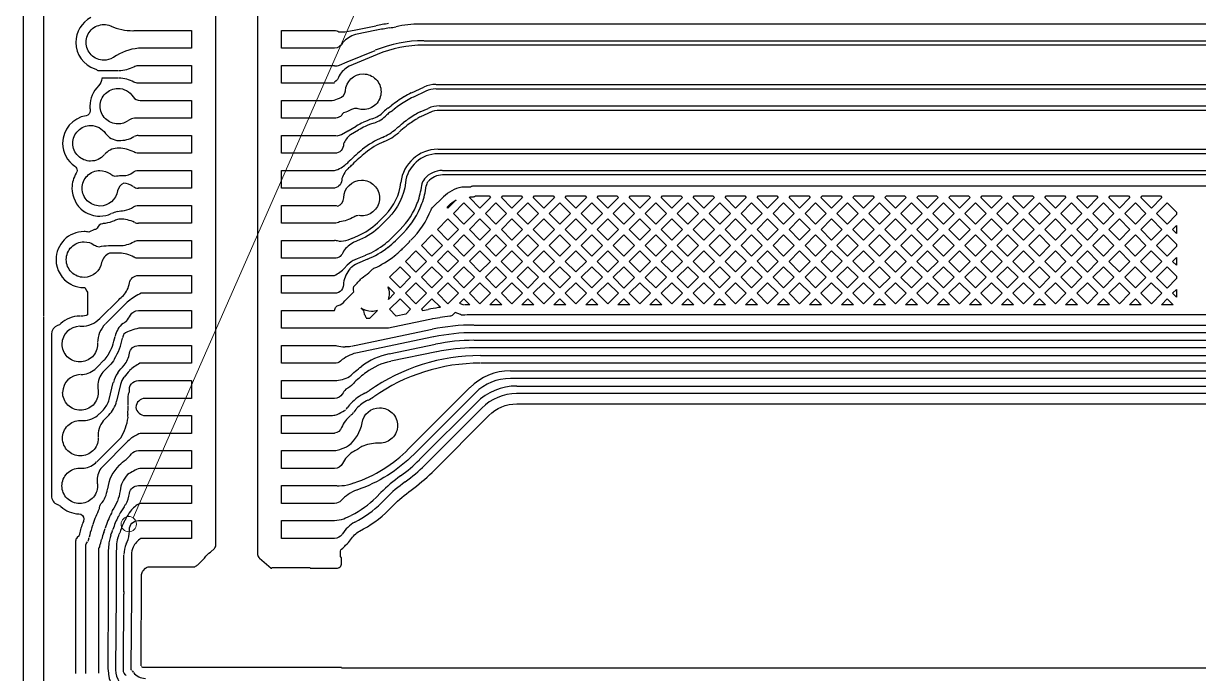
# Model space of a CAD drawing. Extents: x 1548 to 1929, y -174 to 95.
# Drawn here: x 1706.8 to 1718.55, y 42.43 to 48.92 of the extents above; entities that cross this region are included whole.
import ezdxf

# ---------------------------------------------------------------- set-up
doc = ezdxf.new("R2010")
doc.units = 0
doc.layers.add('gbr-dxf_layer0', color=7, linetype='Continuous')
doc.layers.add('gbr-outline-dxf_layer1', color=2, linetype='Continuous')
doc.layers.add('備註', color=1, linetype='Continuous', lineweight=5)

msp = doc.modelspace()

# ---------------------------------------------------------------- linework, layer by layer
at = {"layer": 'gbr-dxf_layer0'}
for p, q in [((1710.106, 48.859), (1710.322, 48.902)), ((1710.861, 48.918), (1710.764, 48.918)), ((1738.68, 48.919), (1710.962, 48.919)), ((1709.91, 48.677), (1709.377, 48.677)), ((1710.036, 48.54), (1710.316, 48.656)), ((1738.679, 48.708), (1710.802, 48.708)), ((1710.804, 48.753), (1738.678, 48.753)), ((1710.334, 48.615), (1710.055, 48.499)), ((1707.75, 48.378), (1707.581, 48.378)), ((1709.819, 48.327), (1709.377, 48.327)), ((1709.867, 48.327), (1709.821, 48.327)), ((1709.91, 48.327), (1709.869, 48.327)), ((1710.677, 48.23), (1710.802, 48.287)), ((1710.822, 48.247), (1710.697, 48.189)), ((1710.766, 48.04), (1710.844, 48.076)), ((1710.96, 48.101), (1738.746, 48.101)), ((1707.947, 47.977), (1707.91, 47.977)), ((1709.819, 47.977), (1709.377, 47.977)), ((1710.863, 48.035), (1710.784, 47.998)), ((1738.747, 48.056), (1710.958, 48.056)), ((1710.044, 47.851), (1710.125, 47.898)), ((1709.819, 47.627), (1709.377, 47.627)), ((1710.944, 47.667), (1738.494, 47.667)), ((1738.492, 47.622), (1710.945, 47.622)), ((1707.777, 47.404), (1707.792, 47.404)), ((1711.21, 47.41), (1710.989, 47.41)), ((1710.99, 47.455), (1711.211, 47.455)), ((1738.492, 47.41), (1711.211, 47.41)), ((1711.212, 47.455), (1738.493, 47.455)), ((1709.819, 47.277), (1709.377, 47.277)), ((1709.893, 47.277), (1709.821, 47.277)), ((1709.91, 47.277), (1709.895, 47.277)), ((1710.337, 46.933), (1710.417, 47.013)), ((1709.91, 46.927), (1709.377, 46.927)), ((1718.29, 46.866), (1718.33, 46.906)), ((1718.33, 46.906), (1718.33, 46.826)), ((1710.088, 46.78), (1710.141, 46.802)), ((1710.485, 46.785), (1710.565, 46.865)), ((1710.597, 46.833), (1710.517, 46.753)), ((1718.33, 46.826), (1718.29, 46.866)), ((1707.65, 46.704), (1707.758, 46.704)), ((1710.159, 46.761), (1710.105, 46.738)), ((1710.594, 46.677), (1710.625, 46.708)), ((1710.652, 46.735), (1710.67, 46.754)), ((1709.819, 46.577), (1709.377, 46.577)), ((1710.121, 46.567), (1710.222, 46.609)), ((1710.239, 46.567), (1710.14, 46.526)), ((1718.29, 46.546), (1718.33, 46.586)), ((1718.33, 46.507), (1718.29, 46.546)), ((1718.33, 46.586), (1718.33, 46.507)), ((1709.819, 46.227), (1709.377, 46.227)), ((1718.29, 46.227), (1718.33, 46.266)), ((1718.33, 46.187), (1718.29, 46.227)), ((1718.33, 46.266), (1718.33, 46.187)), ((1707.563, 45.975), (1707.751, 46.163)), ((1711.158, 46.128), (1711.199, 46.111)), ((1711.582, 46.113), (1711.463, 46.113)), ((1711.902, 46.113), (1711.783, 46.113)), ((1712.222, 46.113), (1712.102, 46.113)), ((1712.542, 46.113), (1712.422, 46.113)), ((1712.861, 46.113), (1712.742, 46.113)), ((1713.181, 46.113), (1713.061, 46.113)), ((1713.501, 46.113), (1713.381, 46.113)), ((1713.82, 46.113), (1713.701, 46.113)), ((1714.14, 46.113), (1714.02, 46.113)), ((1714.46, 46.113), (1714.34, 46.113)), ((1714.779, 46.113), (1714.66, 46.113)), ((1715.099, 46.113), (1714.98, 46.113)), ((1715.419, 46.113), (1715.299, 46.113)), ((1715.738, 46.113), (1715.619, 46.113)), ((1716.058, 46.113), (1715.939, 46.113)), ((1716.378, 46.113), (1716.258, 46.113)), ((1716.697, 46.113), (1716.578, 46.113)), ((1717.017, 46.113), (1716.898, 46.113)), ((1717.337, 46.113), (1717.218, 46.113)), ((1717.657, 46.113), (1717.537, 46.113)), ((1717.976, 46.113), (1717.857, 46.113)), ((1718.296, 46.113), (1718.177, 46.113)), ((1707.002, 43.839), (1707.002, 45.996)), ((1710.863, 45.966), (1710.496, 45.89)), ((1738.277, 46.012), (1711.306, 46.012)), ((1709.819, 45.877), (1709.377, 45.877)), ((1710.108, 45.705), (1710.886, 45.867)), ((1711.306, 45.91), (1738.28, 45.91)), ((1738.279, 45.833), (1711.306, 45.833)), ((1710.456, 45.622), (1710.917, 45.717)), ((1711.304, 45.757), (1738.278, 45.757)), ((1710.077, 45.699), (1710.106, 45.705)), ((1710.93, 45.642), (1710.473, 45.547)), ((1738.28, 45.681), (1711.305, 45.681)), ((1711.368, 45.605), (1738.28, 45.605)), ((1707.539, 45.493), (1707.602, 45.557)), ((1709.91, 45.527), (1709.377, 45.527)), ((1738.279, 45.529), (1711.371, 45.529)), ((1711.668, 45.452), (1738.281, 45.452)), ((1738.279, 45.376), (1711.67, 45.376)), ((1707.655, 45.166), (1707.696, 45.334)), ((1707.77, 45.314), (1707.729, 45.149)), ((1710.65, 44.671), (1711.263, 45.285)), ((1711.732, 45.3), (1738.278, 45.3)), ((1707.846, 45.156), (1707.846, 45.197)), ((1709.819, 45.177), (1709.377, 45.177)), ((1710.758, 44.564), (1711.327, 45.133)), ((1738.28, 45.224), (1711.731, 45.224)), ((1707.557, 45.023), (1707.597, 45.063)), ((1707.651, 45.009), (1707.611, 44.969)), ((1710.122, 45.065), (1710.101, 45.038)), ((1711.381, 45.079), (1710.812, 44.51)), ((1709.818, 44.827), (1709.377, 44.827)), ((1709.897, 44.827), (1709.821, 44.827)), ((1709.91, 44.827), (1709.9, 44.827)), ((1707.84, 44.744), (1707.585, 44.489)), ((1707.855, 44.759), (1707.84, 44.744)), ((1709.819, 44.477), (1709.377, 44.477)), ((1709.91, 44.127), (1709.377, 44.127)), ((1710.426, 44.18), (1710.378, 44.132)), ((1707.688, 43.854), (1707.692, 43.866)), ((1707.764, 43.841), (1707.761, 43.833)), ((1709.819, 43.777), (1709.377, 43.777)), ((1707.65, 43.371), (1707.65, 43.593)), ((1707.802, 43.244), (1707.802, 43.61)), ((1707.878, 43.613), (1707.878, 43.243)), ((1707.726, 43.592), (1707.726, 43.374)), ((1709.283, 43.487), (1709.664, 43.487)), ((1707.649, 43.221), (1707.65, 43.369)), ((1707.726, 43.371), (1707.725, 43.219)), ((1707.644, 42.467), (1707.649, 43.22)), ((1707.725, 43.218), (1707.72, 42.465)), ((1707.797, 42.477), (1707.801, 43.219)), ((1707.878, 43.217), (1707.873, 42.477)), ((1737.155, 42.479), (1709.979, 42.479))]:
    msp.add_line(p, q, dxfattribs=at)
at = {"layer": 'gbr-dxf_layer0', "linetype": 'Continuous'}
for points in [[(1707.002, 46.001), (1707.002, 53.866, -0.414216), (1707.798, 54.663), (1738.807, 54.663, -0.202307), (1749.477, 50.161, 0.202311), (1750.697, 49.646), (1756.197, 49.646, 0.202315), (1757.417, 50.161, -0.202307), (1768.087, 54.663), (1789.618, 54.663, -0.414217), (1790.415, 53.866), (1790.415, 50.934)], [(1708.542, 43.514), (1708.608, 43.58, -0.123009), (1708.67, 43.64), (1708.707, 43.676, 0.201987), (1708.722, 43.712), (1708.722, 51.983, -0.28875), (1708.801, 52.108), (1709.083, 52.227, -0.043836), (1709.22, 52.286, -0.004369), (1709.337, 52.347, -0.104015), (1709.347, 52.35, -0.085089), (1709.377, 52.355)], [(1709.365, 52.177, 0.116366), (1709.323, 52.167), (1709.229, 52.12, 0.22571), (1709.14, 52.006), (1709.14, 43.616, 0.21739), (1709.158, 43.579), (1709.274, 43.478), (1709.283, 43.478)], [(1707.472, 48.984, 0.278821), (1707.322, 48.736, 0.321401), (1707.512, 48.471, -0.08702), (1707.543, 48.454), (1707.747, 48.454)], [(1707.424, 48.736, -0.414223), (1707.602, 48.914, -0.093773), (1707.667, 48.902, -0.022987), (1707.674, 48.899, 0.104591), (1707.892, 48.853)], [(1707.939, 48.855, -0.027992), (1707.949, 48.855), (1708.035, 48.855)], [(1709.821, 48.855), (1709.908, 48.855, -0.136355), (1709.953, 48.842, 0.029981), (1709.993, 48.84)], [(1710.329, 48.857), (1710.117, 48.815, 0.114882), (1709.991, 48.735, -0.305073), (1709.91, 48.677)], [(1709.995, 48.84, 0.012837), (1710.011, 48.84), (1710.105, 48.859)], [(1707.949, 48.677, 0.124037), (1707.701, 48.588, -0.025605), (1707.694, 48.584, -0.136449), (1707.602, 48.558, -0.414223), (1707.424, 48.736)], [(1709.91, 48.5, 0.042223), (1709.959, 48.508), (1710.035, 48.54)], [(1707.754, 48.454, 0.122627), (1707.902, 48.493, -0.130315), (1707.947, 48.505), (1708.48, 48.505), (1708.48, 48.327), (1708.036, 48.327)], [(1710.054, 48.498, 0.117841), (1709.955, 48.403, -0.233078), (1709.91, 48.338)], [(1709.958, 48.177, 0.268455), (1710.018, 48.251, -0.399922), (1710.196, 48.42, -0.414223), (1710.374, 48.242, -0.414223), (1710.196, 48.064, -0.071556), (1710.146, 48.072, 0.062527), (1710.122, 48.074)], [(1707.581, 48.375, -0.205033), (1707.55, 48.301, 0.205349), (1707.463, 48.098, 0.034345), (1707.465, 48.06, -0.035486), (1707.466, 48.053, -0.365053), (1707.424, 48.003, 0.365906), (1707.19, 47.727, 0.247033), (1707.312, 47.497, -0.24759), (1707.334, 47.455, -0.142007), (1707.326, 47.428, 0.142196), (1707.283, 47.278, 0.241154), (1707.399, 47.05, -0.057217), (1707.406, 47.046, 0.147393), (1707.56, 46.998)], [(1708.035, 48.327), (1707.947, 48.327, -0.131032), (1707.902, 48.339, 0.122445), (1707.754, 48.378)], [(1710.925, 48.314), (1738.809, 48.314, -0.174671), (1738.824, 48.31, -0.002206), (1738.866, 48.309)], [(1707.565, 48.099, -0.414223), (1707.743, 48.276, -0.261141), (1707.894, 48.191, 0.222315), (1707.966, 48.155), (1708.035, 48.155)], [(1709.377, 47.977), (1709.377, 48.155), (1709.886, 48.155, 0.035706), (1709.957, 48.177)], [(1738.866, 48.264, 0.002694), (1738.815, 48.265, -0.057236), (1738.809, 48.265, -0.099751), (1738.801, 48.269), (1710.924, 48.269)], [(1707.848, 47.955, -0.160266), (1707.743, 47.921, -0.414223), (1707.565, 48.099)], [(1710.079, 48.064, -0.031574), (1710, 48.03, 0.093069), (1709.976, 48.002, -0.235715), (1709.957, 47.99, -0.139182), (1709.91, 47.977), (1709.821, 47.977)], [(1707.292, 47.727, -0.414223), (1707.47, 47.905, -0.251073), (1707.618, 47.826, 0.224665), (1707.751, 47.754)], [(1710.148, 47.859), (1710.068, 47.813, 0.126875), (1709.999, 47.72, -0.42768), (1709.91, 47.627), (1709.821, 47.627)], [(1709.91, 47.805, -0.067705), (1709.934, 47.802, 0.050671), (1709.979, 47.814), (1710.043, 47.851)], [(1710.524, 47.871, 0.005127), (1710.526, 47.873, -0.01943), (1710.596, 47.932)], [(1707.606, 47.612, -0.219831), (1707.47, 47.549, -0.414223), (1707.292, 47.727)], [(1707.75, 47.678), (1707.735, 47.678, 0.212313), (1707.608, 47.614)], [(1708.035, 47.627), (1707.946, 47.627, -0.135778), (1707.901, 47.64, 0.125037), (1707.753, 47.678)], [(1709.91, 47.455, 0.064891), (1709.975, 47.482, 0.02705), (1710.023, 47.518)], [(1710.053, 47.484, 0.122012), (1709.981, 47.374, -0.383552), (1709.91, 47.279)], [(1707.385, 47.278, -0.414223), (1707.562, 47.455, -0.158971), (1707.667, 47.421, -0.036917), (1707.672, 47.418, 0.101772), (1707.712, 47.398, -0.047142), (1707.776, 47.404)], [(1707.894, 47.438, -0.159913), (1707.947, 47.455), (1708.035, 47.455)], [(1709.821, 47.105), (1709.91, 47.105, -0.088469), (1709.941, 47.1, 0.294184), (1710.002, 47.182, -0.411061), (1710.18, 47.358, -0.414223), (1710.358, 47.18, -0.414223), (1710.18, 47.002, -0.035389), (1710.155, 47.004)], [(1707.893, 47.295, 0.151059), (1707.801, 47.328, 0.231353), (1707.738, 47.252, -0.372621), (1707.562, 47.1, -0.414223), (1707.385, 47.278)], [(1710.618, 47.331, -0.169563), (1710.449, 46.981), (1710.369, 46.901, -0.097772), (1710.16, 46.761)], [(1710.999, 47.194, -0.133293), (1711.181, 47.292, -0.064905), (1711.194, 47.293), (1711.271, 47.293, -0.156639), (1711.301, 47.302), (1738.494, 47.302)], [(1710.673, 46.757, 0.102238), (1710.875, 47.063, -0.108271), (1710.886, 47.082), (1710.998, 47.193)], [(1711.036, 47.087), (1711.069, 47.121, -0.060052), (1711.126, 47.162)], [(1707.737, 47.044, -0.050034), (1707.808, 47.054, 0.074334), (1707.9, 47.092, -0.139459), (1707.947, 47.105), (1708.035, 47.105)], [(1707.603, 46.924, -0.009412), (1707.59, 46.923, 0.243593), (1707.534, 46.88, -0.322859), (1707.509, 46.865), (1707.451, 46.84, 0.042705), (1707.404, 46.844, 0.414219), (1707.124, 46.564, 0.275961), (1707.271, 46.318, -0.02273), (1707.285, 46.31, 0.109576), (1707.404, 46.284, 0.008969), (1707.413, 46.284), (1707.433, 46.25, -0.131162), (1707.44, 46.225), (1707.44, 46.012, -0.102088), (1707.375, 45.999)], [(1707.707, 46.953, -0.067798), (1707.615, 46.926, -0.094132), (1707.606, 46.924)], [(1707.763, 46.969, 0.00944), (1707.751, 46.968, 0.040223), (1707.708, 46.953)], [(1710.1, 46.99, -0.111218), (1709.959, 46.942, -0.146238), (1709.91, 46.927)], [(1709.951, 46.747, 0.079798), (1710.046, 46.762), (1710.086, 46.779)], [(1707.226, 46.564, -0.414223), (1707.404, 46.742, -0.1527), (1707.505, 46.71, 0.090904), (1707.555, 46.692, -0.061024), (1707.648, 46.704)], [(1707.903, 46.743, -0.129226), (1707.947, 46.755), (1708.48, 46.755), (1708.48, 46.577), (1708.036, 46.577)], [(1710.103, 46.737, 0.11682), (1709.997, 46.647, -0.352419), (1709.91, 46.577), (1709.821, 46.577)], [(1707.756, 46.628), (1707.658, 46.628, 0.218279), (1707.579, 46.535, -0.366415), (1707.404, 46.386, -0.414223), (1707.226, 46.564)], [(1708.035, 46.577), (1707.947, 46.577, -0.122223), (1707.905, 46.587)], [(1710.287, 46.467, -0.097808), (1710.303, 46.477, 0.06216), (1710.508, 46.601)], [(1709.377, 46.227), (1709.377, 46.405), (1709.907, 46.405, 0.092845), (1710.012, 46.482, -0.031894), (1710.034, 46.508)], [(1710.065, 46.474, 0.111391), (1709.997, 46.333, -0.470519), (1709.91, 46.227), (1709.821, 46.227)], [(1710.199, 46.392, 0.049339), (1710.266, 46.446, -0.035262), (1710.271, 46.451), (1710.286, 46.466)], [(1707.751, 46.163, -0.023545), (1707.797, 46.204, 0.129395), (1707.859, 46.331, -0.366896), (1707.946, 46.405)], [(1710.103, 46.246, -0.359072), (1710.114, 46.31, 0.023488), (1710.142, 46.337)], [(1710.143, 46.338, -0.026587), (1710.156, 46.351, 0.004465), (1710.161, 46.356), (1710.173, 46.372)], [(1710.175, 46.374, -0.069934), (1710.186, 46.383), (1710.198, 46.391)], [(1708.035, 46.227), (1707.976, 46.227, 0.065761), (1707.848, 46.148)], [(1709.91, 46.056, -0.200612), (1709.925, 46.093, -0.123063), (1709.946, 46.105, 0.16286), (1710.013, 46.152, -0.038665), (1710.018, 46.158), (1710.103, 46.243)], [(1710.447, 46.164, 0.085542), (1710.458, 46.224, 0.100057), (1710.444, 46.293)], [(1707.847, 46.147, 0.024461), (1707.805, 46.109), (1707.617, 45.921)], [(1710.176, 46.079, -0.227083), (1710.205, 46.02, -0.111977), (1710.221, 45.984)], [(1710.339, 46.056, -0.085546), (1710.28, 46.046, -0.156278), (1710.176, 46.079)], [(1707.361, 45.999, 0.187772), (1707.172, 45.925, -0.093501), (1707.14, 45.905)], [(1708.038, 46.055), (1708.48, 46.055), (1708.48, 45.877), (1707.952, 45.877, 0.109541), (1707.803, 45.82, 0.075221), (1707.789, 45.781)], [(1707.796, 45.927, -0.025547), (1707.829, 45.949, 0.048273), (1707.868, 46.008)], [(1707.869, 46.009, -0.272477), (1707.947, 46.055), (1708.035, 46.055)], [(1711.211, 46.009), (1711.192, 46.009, -0.122912), (1711.168, 46.014), (1711.115, 46.035), (1711.092, 46.012, -0.170506), (1711.061, 45.998, 0.011314), (1710.965, 45.985)], [(1707.139, 45.905, 0.306875), (1707.078, 45.818), (1707.078, 44.205)], [(1710.495, 45.89), (1710.447, 45.88, -0.058494), (1710.435, 45.878), (1710.149, 45.878, -0.042899), (1710.134, 45.877), (1709.821, 45.877)], [(1707.539, 45.727, -0.011835), (1707.539, 45.719, -0.414223), (1707.361, 45.541, -0.414223), (1707.184, 45.719)], [(1710.9, 45.792), (1710.123, 45.63, 0.118109), (1709.969, 45.55, -0.183681), (1709.91, 45.527)], [(1707.741, 45.433, -0.046608), (1707.805, 45.507, 0.138923), (1707.858, 45.628)], [(1708.038, 45.705), (1708.48, 45.705), (1708.48, 45.527), (1707.962, 45.527, 0.070615), (1707.859, 45.454)], [(1707.859, 45.63, -0.367611), (1707.947, 45.705), (1708.035, 45.705)], [(1709.821, 45.705), (1709.91, 45.705, -0.059051), (1709.931, 45.702, 0.056021), (1710.014, 45.693)], [(1707.372, 45.414, 0.176387), (1707.511, 45.466), (1707.537, 45.491)], [(1707.709, 45.571, -0.062892), (1707.656, 45.503), (1707.593, 45.439, 0.175586), (1707.541, 45.3)], [(1709.911, 45.355, 0.119583), (1710.06, 45.395, -0.029866), (1710.178, 45.496)], [(1711.667, 45.376, 0.198045), (1711.317, 45.231), (1710.704, 44.618, -0.114016), (1710.131, 44.26)], [(1707.541, 45.299, 0.039761), (1707.544, 45.264, -0.042414), (1707.544, 45.258, -0.030918), (1707.546, 45.236, -0.414223), (1707.368, 45.058, -0.414223), (1707.19, 45.236)], [(1707.846, 45.198, -0.14263), (1707.86, 45.246, -0.481154), (1707.947, 45.355), (1708.035, 45.355)], [(1708.038, 45.355), (1708.48, 45.355), (1708.48, 45.177), (1708.015, 45.177, 0.394669), (1707.922, 45.087, 0.373595), (1708.016, 45.005)], [(1710.095, 45.322, -0.070257), (1710.023, 45.268, 0.046252), (1709.986, 45.22, -0.263303), (1709.91, 45.177), (1709.821, 45.177)], [(1709.664, 43.478), (1709.929, 43.478, 0.414254), (1709.979, 43.528), (1709.979, 43.582, 0.414689), (1709.974, 43.587, -0.414689), (1709.97, 43.591), (1709.97, 43.65, -0.229598), (1709.979, 43.67, 0.110741), (1710.019, 43.71, 0.098354), (1710.07, 43.763, -0.111785), (1710.159, 43.85, 0.079082), (1710.45, 44.06), (1710.498, 44.108, -0.039374), (1710.674, 44.259, 0.039329), (1710.884, 44.437), (1711.453, 45.007, -0.198753), (1711.731, 45.122), (1738.28, 45.122, -0.013224), (1738.571, 45.114)], [(1710.041, 45.085), (1710.062, 45.112, -0.011004), (1710.071, 45.124)], [(1710.243, 45.159, 0.107349), (1710.13, 45.074, 0.00999), (1710.123, 45.066)], [(1707.531, 44.542), (1707.774, 44.785, 0.092261), (1707.844, 44.985, -0.053953), (1707.841, 45.014)], [(1709.377, 44.477), (1709.377, 44.655), (1709.906, 44.655, 0.048543), (1709.963, 44.665, 0.026994), (1710.049, 44.704, 0.176296), (1710.185, 44.932, -0.37016), (1710.36, 45.083, -0.414223), (1710.538, 44.905, -0.414223), (1710.36, 44.728)], [(1709.377, 44.827), (1709.377, 45.005), (1709.89, 45.005, 0.038654), (1709.935, 45.017, 0.030292), (1710.01, 45.057)], [(1710.069, 45.006, 0.124197), (1709.98, 44.885, -0.273399), (1709.91, 44.828)], [(1707.189, 44.778, -0.414223), (1707.367, 44.956, -0.024514), (1707.384, 44.955, 0.011428), (1707.394, 44.955)], [(1707.545, 44.778, -0.414223), (1707.367, 44.601, -0.414223), (1707.189, 44.778)], [(1707.544, 44.807, 0.017756), (1707.545, 44.791, -0.04494), (1707.545, 44.784)], [(1707.907, 44.798, 0.039632), (1707.876, 44.778, 0.009787), (1707.866, 44.77, 0.016567), (1707.855, 44.759)], [(1708.035, 44.827), (1707.965, 44.827, 0.025554), (1707.907, 44.799)], [(1707.754, 44.508, -0.054805), (1707.824, 44.565, 0.034568), (1707.877, 44.621, -0.2304), (1707.947, 44.655), (1708.035, 44.655)], [(1708.038, 44.655), (1708.48, 44.655), (1708.48, 44.477), (1707.962, 44.477, 0.061365), (1707.84, 44.415, 0.161773), (1707.764, 44.253)], [(1710.337, 44.728, 0.102537), (1710.183, 44.696, -0.028853), (1710.089, 44.639, 0.128388), (1709.989, 44.526)], [(1710.357, 44.728, -0.026857), (1710.353, 44.728, 0.009524), (1710.339, 44.728)], [(1707.386, 44.478, 0.187076), (1707.517, 44.529), (1707.53, 44.542)], [(1707.183, 44.302, -0.414223), (1707.361, 44.479, -0.030464), (1707.382, 44.478)], [(1709.988, 44.524, -0.275972), (1709.91, 44.477), (1709.821, 44.477)], [(1707.534, 44.358, 0.028249), (1707.535, 44.336, -0.048426), (1707.538, 44.302, -0.414223), (1707.361, 44.124, -0.414223), (1707.183, 44.302)], [(1708.038, 44.305), (1708.48, 44.305), (1708.48, 44.127), (1707.964, 44.127, 0.120773), (1707.867, 44.049, 0.023617), (1707.823, 43.976)], [(1707.858, 44.228, -0.374533), (1707.947, 44.305), (1708.035, 44.305)], [(1709.821, 44.305), (1709.91, 44.305, -0.018668), (1709.916, 44.305)], [(1709.955, 44.303, 0.06568), (1710.064, 44.318, 0.007267), (1710.103, 44.331)], [(1707.078, 44.204, 0.307698), (1707.138, 44.115, -0.098491), (1707.172, 44.095, 0.18008), (1707.353, 44.022, -0.405365), (1707.402, 43.971, -0.078309), (1707.4, 43.955), (1707.397, 43.947, -0.016669), (1707.388, 43.922, 0.050475), (1707.355, 43.806)], [(1707.495, 43.918, -0.039137), (1707.559, 44.074, -0.199256), (1707.573, 44.121, 0.147365), (1707.638, 44.268)], [(1707.764, 44.252, -0.131053), (1707.685, 44.057, -0.114759), (1707.678, 44.029, 0.043034), (1707.615, 43.878)], [(1707.804, 44.093, -0.007404), (1707.821, 44.117, 0.110944), (1707.858, 44.226)], [(1710.13, 44.26, 0.112496), (1709.975, 44.156, -0.209527), (1709.91, 44.127)], [(1710.078, 44.008, 0.079326), (1710.324, 44.186), (1710.372, 44.234)], [(1707.858, 43.864, -0.421559), (1707.947, 43.955), (1708.035, 43.955)], [(1708.038, 43.955), (1708.48, 43.955), (1708.48, 43.777), (1707.973, 43.777, 0.113705), (1707.894, 43.69)], [(1709.377, 43.777), (1709.377, 43.955), (1709.908, 43.955, 0.062364), (1710.001, 43.973, 0.021368), (1710.076, 44.007)], [(1708.347, 41.47, -0.007741), (1708.341, 41.47), (1707.798, 41.47, -0.414216), (1707.002, 42.266), (1707.002, 43.834)], [(1707.826, 43.723, -0.018717), (1707.835, 43.741, 0.106846), (1707.858, 43.849)], [(1707.354, 43.803), (1707.334, 43.784, 0.200027), (1707.32, 43.748), (1707.32, 42.426)], [(1707.421, 42.426), (1707.421, 43.7, -0.186378), (1707.438, 43.743)], [(1709.984, 43.817, -0.252379), (1709.91, 43.777), (1709.821, 43.777)], [(1707.56, 43.699, 0.01793), (1707.557, 43.692, -0.077274), (1707.548, 43.675), (1707.548, 42.429)], [(1707.65, 43.595), (1707.65, 43.665, -0.086459), (1707.652, 43.678), (1707.652, 43.701)], [(1707.728, 43.7), (1707.728, 43.67, -0.103633), (1707.726, 43.655), (1707.726, 43.594)], [(1707.975, 42.503), (1707.98, 43.417, -0.197643), (1707.995, 43.452), (1708.02, 43.478, -0.198964), (1708.056, 43.493), (1708.499, 43.493, 0.062101), (1708.511, 43.494, 0.095251), (1708.541, 43.514)], [(1707.825, 42.405, -0.022731), (1707.819, 42.414), (1707.806, 42.429, -0.181037), (1707.797, 42.455), (1707.797, 42.473)], [(1707.884, 42.453, -0.027399), (1707.887, 42.45), (1707.895, 42.44)], [(1709.979, 42.485), (1707.993, 42.485, -0.094884), (1707.98, 42.497)]]:
    msp.add_lwpolyline(points, format="xyb", dxfattribs=at)
for points in [[(1708.038, 48.855), (1708.48, 48.855), (1708.48, 48.677), (1707.95, 48.677)], [(1709.377, 48.677), (1709.377, 48.855), (1709.817, 48.855)], [(1709.377, 48.327), (1709.377, 48.505), (1709.91, 48.505)], [(1708.038, 48.155), (1708.48, 48.155), (1708.48, 47.977), (1707.947, 47.977)], [(1707.947, 47.805), (1708.48, 47.805), (1708.48, 47.627), (1708.039, 47.627)], [(1709.377, 47.627), (1709.377, 47.805), (1709.91, 47.805)], [(1708.038, 47.455), (1708.48, 47.455), (1708.48, 47.277), (1707.946, 47.277)], [(1709.377, 47.277), (1709.377, 47.455), (1709.91, 47.455)], [(1711.126, 47.162), (1711.043, 47.08), (1711.036, 47.087)], [(1708.038, 47.105), (1708.48, 47.105), (1708.48, 46.927), (1707.947, 46.927)], [(1709.377, 46.927), (1709.377, 47.105), (1709.817, 47.105)], [(1709.377, 46.577), (1709.377, 46.755), (1709.91, 46.755)], [(1707.947, 46.405), (1708.48, 46.405), (1708.48, 46.227), (1708.039, 46.227)], [(1710.444, 46.293), (1710.51, 46.227), (1710.447, 46.164)], [(1710.968, 46.088), (1710.883, 46.173), (1710.777, 46.067)], [(1710.777, 46.067), (1710.79, 46.055), (1710.845, 46.066)], [(1711.263, 46.113), (1711.203, 46.173), (1711.158, 46.128)], [(1711.463, 46.113), (1711.523, 46.173), (1711.582, 46.113)], [(1711.783, 46.113), (1711.842, 46.173), (1711.902, 46.113)], [(1712.102, 46.113), (1712.162, 46.173), (1712.222, 46.113)], [(1712.422, 46.113), (1712.482, 46.173), (1712.542, 46.113)], [(1712.742, 46.113), (1712.801, 46.173), (1712.861, 46.113)], [(1713.061, 46.113), (1713.121, 46.173), (1713.181, 46.113)], [(1713.381, 46.113), (1713.441, 46.173), (1713.501, 46.113)], [(1713.701, 46.113), (1713.76, 46.173), (1713.82, 46.113)], [(1714.02, 46.113), (1714.08, 46.173), (1714.14, 46.113)], [(1714.34, 46.113), (1714.4, 46.173), (1714.46, 46.113)], [(1714.66, 46.113), (1714.72, 46.173), (1714.779, 46.113)], [(1714.98, 46.113), (1715.039, 46.173), (1715.099, 46.113)], [(1715.299, 46.113), (1715.359, 46.173), (1715.419, 46.113)], [(1715.619, 46.113), (1715.679, 46.173), (1715.738, 46.113)], [(1715.939, 46.113), (1715.998, 46.173), (1716.058, 46.113)], [(1716.258, 46.113), (1716.318, 46.173), (1716.378, 46.113)], [(1716.578, 46.113), (1716.638, 46.173), (1716.697, 46.113)], [(1716.898, 46.113), (1716.958, 46.173), (1717.017, 46.113)], [(1717.218, 46.113), (1717.277, 46.173), (1717.337, 46.113)], [(1717.537, 46.113), (1717.597, 46.173), (1717.657, 46.113)], [(1717.857, 46.113), (1717.917, 46.173), (1717.976, 46.113)], [(1718.177, 46.113), (1718.236, 46.173), (1718.296, 46.113)], [(1709.377, 45.877), (1709.377, 46.055), (1709.91, 46.055)], [(1710.225, 45.98), (1710.263, 45.98), (1710.339, 46.056)], [(1709.377, 45.527), (1709.377, 45.705), (1709.817, 45.705)], [(1709.377, 45.177), (1709.377, 45.355), (1709.91, 45.355)], [(1708.017, 45.005), (1708.48, 45.005), (1708.48, 44.827), (1708.039, 44.827)], [(1709.377, 44.127), (1709.377, 44.305), (1709.818, 44.305)], [(1707.873, 42.473), (1707.873, 42.467), (1707.879, 42.46)]]:
    msp.add_lwpolyline(points, dxfattribs=at)
for points in [[(1711.097, 47.026), (1711.203, 47.132), (1711.309, 47.026), (1711.203, 46.92)], [(1711.417, 47.026), (1711.523, 47.132), (1711.629, 47.026), (1711.523, 46.92)], [(1711.577, 47.186), (1711.591, 47.2), (1711.774, 47.2), (1711.788, 47.186), (1711.682, 47.08)], [(1711.736, 47.026), (1711.842, 47.132), (1711.948, 47.026), (1711.842, 46.92)], [(1711.896, 47.186), (1711.91, 47.2), (1712.094, 47.2), (1712.108, 47.186), (1712.002, 47.08)], [(1712.056, 47.026), (1712.162, 47.132), (1712.268, 47.026), (1712.162, 46.92)], [(1712.216, 47.186), (1712.23, 47.2), (1712.414, 47.2), (1712.428, 47.186), (1712.322, 47.08)], [(1712.376, 47.026), (1712.482, 47.132), (1712.588, 47.026), (1712.482, 46.92)], [(1712.536, 47.186), (1712.55, 47.2), (1712.733, 47.2), (1712.748, 47.186), (1712.642, 47.08)], [(1712.696, 47.026), (1712.801, 47.132), (1712.907, 47.026), (1712.802, 46.92)], [(1712.855, 47.186), (1712.87, 47.2), (1713.053, 47.2), (1713.067, 47.186), (1712.961, 47.08)], [(1713.015, 47.026), (1713.121, 47.132), (1713.227, 47.026), (1713.121, 46.92)], [(1713.175, 47.186), (1713.189, 47.2), (1713.373, 47.2), (1713.387, 47.186), (1713.281, 47.08)], [(1713.335, 47.026), (1713.441, 47.132), (1713.547, 47.026), (1713.441, 46.92)], [(1713.495, 47.186), (1713.509, 47.2), (1713.692, 47.2), (1713.707, 47.186), (1713.601, 47.08)], [(1713.655, 47.026), (1713.761, 47.132), (1713.867, 47.026), (1713.761, 46.92)], [(1713.815, 47.186), (1713.829, 47.2), (1714.012, 47.2), (1714.026, 47.186), (1713.92, 47.08)], [(1713.974, 47.026), (1714.08, 47.132), (1714.186, 47.026), (1714.08, 46.92)], [(1714.134, 47.186), (1714.148, 47.2), (1714.332, 47.2), (1714.346, 47.186), (1714.24, 47.08)], [(1714.294, 47.026), (1714.4, 47.132), (1714.506, 47.026), (1714.4, 46.92)], [(1714.454, 47.186), (1714.468, 47.2), (1714.651, 47.2), (1714.666, 47.186), (1714.56, 47.08)], [(1714.614, 47.026), (1714.72, 47.132), (1714.826, 47.026), (1714.72, 46.92)], [(1714.773, 47.186), (1714.788, 47.2), (1714.971, 47.2), (1714.986, 47.186), (1714.879, 47.08)], [(1714.933, 47.026), (1715.039, 47.132), (1715.145, 47.026), (1715.039, 46.92)], [(1715.093, 47.186), (1715.108, 47.2), (1715.291, 47.2), (1715.305, 47.186), (1715.199, 47.08)], [(1715.253, 47.026), (1715.359, 47.132), (1715.465, 47.026), (1715.359, 46.92)], [(1715.413, 47.186), (1715.427, 47.2), (1715.61, 47.2), (1715.625, 47.186), (1715.519, 47.08)], [(1715.573, 47.026), (1715.679, 47.132), (1715.785, 47.026), (1715.679, 46.92)], [(1715.733, 47.186), (1715.747, 47.2), (1715.93, 47.2), (1715.945, 47.186), (1715.839, 47.08)], [(1715.892, 47.026), (1715.998, 47.132), (1716.104, 47.026), (1715.998, 46.92)], [(1716.052, 47.186), (1716.067, 47.2), (1716.25, 47.2), (1716.264, 47.186), (1716.158, 47.08)], [(1716.212, 47.026), (1716.318, 47.132), (1716.424, 47.026), (1716.318, 46.92)], [(1716.372, 47.186), (1716.386, 47.2), (1716.57, 47.2), (1716.584, 47.186), (1716.478, 47.08)], [(1716.532, 47.026), (1716.638, 47.132), (1716.744, 47.026), (1716.638, 46.92)], [(1716.692, 47.186), (1716.706, 47.2), (1716.889, 47.2), (1716.904, 47.186), (1716.798, 47.08)], [(1716.852, 47.026), (1716.958, 47.132), (1717.064, 47.026), (1716.958, 46.92)], [(1717.011, 47.186), (1717.026, 47.2), (1717.209, 47.2), (1717.223, 47.186), (1717.117, 47.08)], [(1717.171, 47.026), (1717.277, 47.132), (1717.383, 47.026), (1717.277, 46.92)], [(1717.331, 47.186), (1717.346, 47.2), (1717.529, 47.2), (1717.543, 47.186), (1717.437, 47.08)], [(1717.491, 47.026), (1717.597, 47.132), (1717.703, 47.026), (1717.597, 46.92)], [(1717.651, 47.186), (1717.665, 47.2), (1717.848, 47.2), (1717.863, 47.186), (1717.757, 47.08)], [(1717.811, 47.026), (1717.917, 47.132), (1718.023, 47.026), (1717.917, 46.92)], [(1717.971, 47.186), (1717.985, 47.2), (1718.168, 47.2), (1718.182, 47.186), (1718.077, 47.08)], [(1718.13, 47.026), (1718.236, 47.132), (1718.33, 47.038), (1718.33, 47.014), (1718.236, 46.92)], [(1710.937, 46.866), (1711.043, 46.972), (1711.149, 46.866), (1711.043, 46.76)], [(1711.257, 46.866), (1711.363, 46.972), (1711.469, 46.866), (1711.363, 46.76)], [(1711.577, 46.866), (1711.682, 46.972), (1711.789, 46.866), (1711.683, 46.76)], [(1711.896, 46.866), (1712.002, 46.972), (1712.108, 46.866), (1712.002, 46.76)], [(1712.216, 46.866), (1712.322, 46.972), (1712.428, 46.866), (1712.322, 46.76)], [(1712.536, 46.866), (1712.642, 46.972), (1712.748, 46.866), (1712.642, 46.76)], [(1712.855, 46.866), (1712.961, 46.972), (1713.067, 46.866), (1712.961, 46.76)], [(1713.175, 46.866), (1713.281, 46.972), (1713.387, 46.866), (1713.281, 46.76)], [(1713.495, 46.866), (1713.601, 46.972), (1713.707, 46.866), (1713.601, 46.76)], [(1713.814, 46.866), (1713.92, 46.972), (1714.026, 46.866), (1713.92, 46.76)], [(1714.134, 46.866), (1714.24, 46.972), (1714.346, 46.866), (1714.24, 46.76)], [(1714.454, 46.866), (1714.56, 46.972), (1714.666, 46.866), (1714.56, 46.76)], [(1714.774, 46.866), (1714.879, 46.972), (1714.985, 46.866), (1714.88, 46.76)], [(1715.093, 46.866), (1715.199, 46.972), (1715.305, 46.866), (1715.199, 46.76)], [(1715.413, 46.866), (1715.519, 46.972), (1715.625, 46.866), (1715.519, 46.76)], [(1715.733, 46.866), (1715.839, 46.972), (1715.945, 46.866), (1715.839, 46.76)], [(1716.052, 46.866), (1716.158, 46.972), (1716.264, 46.866), (1716.158, 46.76)], [(1716.372, 46.866), (1716.478, 46.972), (1716.584, 46.866), (1716.478, 46.76)], [(1716.692, 46.866), (1716.798, 46.972), (1716.904, 46.866), (1716.798, 46.76)], [(1717.011, 46.866), (1717.117, 46.972), (1717.223, 46.866), (1717.117, 46.76)], [(1717.331, 46.866), (1717.437, 46.972), (1717.543, 46.866), (1717.437, 46.76)], [(1717.651, 46.866), (1717.757, 46.972), (1717.863, 46.866), (1717.757, 46.76)], [(1717.971, 46.866), (1718.077, 46.972), (1718.182, 46.866), (1718.076, 46.76)], [(1710.777, 46.706), (1710.883, 46.812), (1710.989, 46.706), (1710.883, 46.6)], [(1711.097, 46.706), (1711.203, 46.812), (1711.309, 46.706), (1711.203, 46.6)], [(1711.417, 46.706), (1711.523, 46.812), (1711.629, 46.706), (1711.523, 46.6)], [(1711.736, 46.706), (1711.842, 46.812), (1711.948, 46.706), (1711.842, 46.6)], [(1712.056, 46.706), (1712.162, 46.812), (1712.268, 46.706), (1712.162, 46.6)], [(1712.376, 46.706), (1712.482, 46.812), (1712.588, 46.706), (1712.482, 46.6)], [(1712.695, 46.706), (1712.802, 46.812), (1712.908, 46.706), (1712.801, 46.6)], [(1713.015, 46.706), (1713.121, 46.812), (1713.227, 46.706), (1713.121, 46.6)], [(1713.335, 46.706), (1713.441, 46.812), (1713.547, 46.706), (1713.441, 46.6)], [(1713.655, 46.706), (1713.761, 46.812), (1713.867, 46.706), (1713.761, 46.6)], [(1713.974, 46.706), (1714.08, 46.812), (1714.186, 46.706), (1714.08, 46.6)], [(1714.294, 46.706), (1714.4, 46.812), (1714.506, 46.706), (1714.4, 46.6)], [(1714.614, 46.706), (1714.72, 46.812), (1714.826, 46.706), (1714.72, 46.6)], [(1714.933, 46.706), (1715.039, 46.812), (1715.145, 46.706), (1715.039, 46.6)], [(1715.253, 46.706), (1715.359, 46.812), (1715.465, 46.706), (1715.359, 46.6)], [(1715.573, 46.706), (1715.679, 46.812), (1715.785, 46.706), (1715.679, 46.6)], [(1715.892, 46.706), (1715.998, 46.812), (1716.104, 46.706), (1715.998, 46.6)], [(1716.212, 46.706), (1716.318, 46.812), (1716.424, 46.706), (1716.318, 46.6)], [(1716.532, 46.706), (1716.638, 46.812), (1716.744, 46.706), (1716.638, 46.6)], [(1716.852, 46.706), (1716.958, 46.812), (1717.063, 46.706), (1716.957, 46.6)], [(1717.171, 46.706), (1717.277, 46.812), (1717.383, 46.706), (1717.277, 46.6)], [(1717.491, 46.706), (1717.597, 46.812), (1717.703, 46.706), (1717.597, 46.6)], [(1717.811, 46.706), (1717.917, 46.812), (1718.023, 46.706), (1717.916, 46.6)], [(1718.13, 46.706), (1718.236, 46.812), (1718.33, 46.719), (1718.33, 46.694), (1718.236, 46.6)], [(1710.617, 46.546), (1710.723, 46.652), (1710.829, 46.546), (1710.723, 46.44)], [(1710.937, 46.546), (1711.043, 46.652), (1711.149, 46.547), (1711.043, 46.441)], [(1711.257, 46.547), (1711.363, 46.652), (1711.469, 46.546), (1711.363, 46.441)], [(1711.576, 46.546), (1711.683, 46.652), (1711.789, 46.546), (1711.682, 46.44)], [(1711.896, 46.546), (1712.002, 46.652), (1712.108, 46.546), (1712.002, 46.44)], [(1712.216, 46.546), (1712.322, 46.652), (1712.428, 46.546), (1712.322, 46.441)], [(1712.536, 46.546), (1712.642, 46.652), (1712.748, 46.546), (1712.642, 46.44)], [(1712.855, 46.546), (1712.961, 46.652), (1713.067, 46.546), (1712.961, 46.44)], [(1713.175, 46.546), (1713.281, 46.652), (1713.387, 46.546), (1713.281, 46.441)], [(1713.495, 46.546), (1713.601, 46.652), (1713.707, 46.546), (1713.601, 46.44)], [(1713.814, 46.546), (1713.92, 46.652), (1714.026, 46.547), (1713.92, 46.441)], [(1714.134, 46.547), (1714.24, 46.652), (1714.346, 46.546), (1714.24, 46.44)], [(1714.454, 46.546), (1714.56, 46.652), (1714.666, 46.546), (1714.56, 46.44)], [(1714.774, 46.546), (1714.88, 46.652), (1714.985, 46.547), (1714.879, 46.441)], [(1715.093, 46.547), (1715.199, 46.652), (1715.305, 46.546), (1715.199, 46.441)], [(1715.413, 46.546), (1715.519, 46.652), (1715.625, 46.546), (1715.519, 46.44)], [(1715.733, 46.546), (1715.839, 46.652), (1715.944, 46.546), (1715.839, 46.441)], [(1716.052, 46.546), (1716.158, 46.652), (1716.264, 46.546), (1716.158, 46.44)], [(1716.372, 46.546), (1716.478, 46.652), (1716.584, 46.546), (1716.478, 46.44)], [(1716.692, 46.546), (1716.798, 46.652), (1716.904, 46.546), (1716.798, 46.44)], [(1717.011, 46.546), (1717.117, 46.652), (1717.223, 46.546), (1717.117, 46.44)], [(1717.331, 46.546), (1717.437, 46.652), (1717.543, 46.546), (1717.437, 46.44)], [(1717.651, 46.546), (1717.757, 46.652), (1717.863, 46.546), (1717.757, 46.441)], [(1717.97, 46.546), (1718.076, 46.652), (1718.182, 46.546), (1718.076, 46.44)], [(1710.458, 46.387), (1710.564, 46.493), (1710.67, 46.387), (1710.564, 46.281)], [(1710.777, 46.387), (1710.883, 46.493), (1710.989, 46.387), (1710.883, 46.281)], [(1711.097, 46.387), (1711.203, 46.493), (1711.309, 46.387), (1711.203, 46.281)], [(1711.417, 46.387), (1711.523, 46.492), (1711.629, 46.386), (1711.523, 46.281)], [(1711.736, 46.386), (1711.842, 46.493), (1711.948, 46.387), (1711.842, 46.28)], [(1712.056, 46.387), (1712.162, 46.493), (1712.268, 46.387), (1712.162, 46.281)], [(1712.376, 46.387), (1712.482, 46.493), (1712.588, 46.387), (1712.482, 46.281)], [(1712.695, 46.387), (1712.801, 46.492), (1712.907, 46.386), (1712.801, 46.28)], [(1713.015, 46.386), (1713.121, 46.493), (1713.227, 46.387), (1713.121, 46.281)], [(1713.335, 46.387), (1713.441, 46.493), (1713.547, 46.387), (1713.441, 46.281)], [(1713.655, 46.387), (1713.761, 46.493), (1713.866, 46.387), (1713.76, 46.281)], [(1713.974, 46.387), (1714.08, 46.493), (1714.186, 46.387), (1714.08, 46.281)], [(1714.294, 46.387), (1714.4, 46.493), (1714.506, 46.387), (1714.4, 46.281)], [(1714.614, 46.387), (1714.72, 46.493), (1714.826, 46.387), (1714.72, 46.281)], [(1714.933, 46.387), (1715.039, 46.493), (1715.145, 46.387), (1715.039, 46.281)], [(1715.253, 46.387), (1715.359, 46.492), (1715.465, 46.386), (1715.359, 46.281)], [(1715.573, 46.386), (1715.679, 46.493), (1715.785, 46.387), (1715.679, 46.281)], [(1715.892, 46.387), (1715.998, 46.493), (1716.104, 46.387), (1715.998, 46.281)], [(1716.212, 46.387), (1716.318, 46.493), (1716.424, 46.387), (1716.318, 46.281)], [(1716.532, 46.387), (1716.638, 46.492), (1716.744, 46.387), (1716.638, 46.281)], [(1716.852, 46.387), (1716.957, 46.493), (1717.063, 46.387), (1716.958, 46.281)], [(1717.171, 46.387), (1717.277, 46.493), (1717.383, 46.387), (1717.277, 46.281)], [(1717.491, 46.387), (1717.597, 46.493), (1717.703, 46.387), (1717.597, 46.281)], [(1717.811, 46.387), (1717.916, 46.492), (1718.023, 46.386), (1717.917, 46.281)], [(1718.13, 46.386), (1718.236, 46.493), (1718.33, 46.399), (1718.33, 46.374), (1718.236, 46.28)], [(1710.617, 46.227), (1710.723, 46.333), (1710.829, 46.227), (1710.723, 46.121)], [(1710.937, 46.227), (1711.043, 46.333), (1711.149, 46.227), (1711.043, 46.121)], [(1711.257, 46.227), (1711.363, 46.333), (1711.469, 46.227), (1711.363, 46.121)], [(1711.577, 46.227), (1711.682, 46.333), (1711.788, 46.227), (1711.683, 46.121)], [(1711.896, 46.227), (1712.002, 46.333), (1712.108, 46.227), (1712.002, 46.121)], [(1712.216, 46.227), (1712.322, 46.333), (1712.428, 46.227), (1712.322, 46.121)], [(1712.536, 46.227), (1712.642, 46.333), (1712.748, 46.227), (1712.642, 46.121)], [(1712.855, 46.227), (1712.961, 46.333), (1713.067, 46.227), (1712.961, 46.121)], [(1713.175, 46.227), (1713.281, 46.333), (1713.387, 46.227), (1713.281, 46.121)], [(1713.495, 46.227), (1713.601, 46.333), (1713.707, 46.227), (1713.601, 46.121)], [(1713.814, 46.227), (1713.92, 46.333), (1714.026, 46.227), (1713.92, 46.121)], [(1714.134, 46.227), (1714.24, 46.333), (1714.346, 46.227), (1714.24, 46.121)], [(1714.454, 46.227), (1714.56, 46.333), (1714.666, 46.227), (1714.56, 46.121)], [(1714.773, 46.227), (1714.879, 46.333), (1714.985, 46.227), (1714.879, 46.121)], [(1715.093, 46.227), (1715.199, 46.333), (1715.305, 46.227), (1715.199, 46.121)], [(1715.413, 46.227), (1715.519, 46.333), (1715.625, 46.227), (1715.519, 46.121)], [(1715.733, 46.227), (1715.839, 46.333), (1715.945, 46.227), (1715.839, 46.121)], [(1716.052, 46.227), (1716.158, 46.333), (1716.264, 46.227), (1716.158, 46.121)], [(1716.372, 46.227), (1716.478, 46.333), (1716.584, 46.227), (1716.478, 46.121)], [(1716.692, 46.227), (1716.798, 46.333), (1716.904, 46.227), (1716.798, 46.121)], [(1717.011, 46.227), (1717.117, 46.333), (1717.223, 46.227), (1717.117, 46.121)], [(1717.331, 46.227), (1717.437, 46.333), (1717.543, 46.227), (1717.437, 46.121)], [(1717.651, 46.227), (1717.757, 46.333), (1717.863, 46.227), (1717.757, 46.121)], [(1717.971, 46.227), (1718.076, 46.333), (1718.182, 46.227), (1718.077, 46.121)], [(1710.458, 46.067), (1710.564, 46.173), (1710.669, 46.067), (1710.622, 46.02), (1710.525, 46)]]:
    msp.add_lwpolyline(points, close=True, dxfattribs=at)
msp.add_lwpolyline([(1711.257, 47.186), (1711.263, 47.192), (1711.289, 47.192, 0.15647), (1711.319, 47.2), (1711.455, 47.2), (1711.469, 47.186), (1711.363, 47.08)], format="xyb", close=True, dxfattribs=at)
at = {"layer": 'gbr-dxf_layer0'}
for centre, radius, start, end in [((1710.966, 45.674), 3.291, 99.0233, 101.2519), ((1710.966, 45.674), 3.246, 99.007, 101.282), ((1710.272, 50.059), 1.193, 278.9706, 282.1237), ((1710.763, 47.769), 1.149, 90.0577, 102.0309), ((1710.961, 45.673), 3.246, 90.0009, 91.7331), ((1707.892, 49.391), 0.538, 270.2324, 274.4256), ((1710.802, 47.484), 1.269, 90.0069, 112.4838), ((1710.802, 47.484), 1.224, 90.0955, 112.4486), ((1710.923, 48.028), 0.287, 90.0004, 114.8133), ((1711.32, 46.998), 1.391, 121.0148, 127.2649), ((1710.995, 47.543), 0.757, 114.8666, 121.0767), ((1710.995, 47.543), 0.712, 114.8138, 121.0315), ((1710.923, 48.028), 0.242, 90.4327, 114.6568), ((1710.122, 47.98), 0.095, 90.5973, 117.0548), ((1710.636, 47.811), 0.33, 125.8434, 135.7222), ((1709.552, 49.309), 1.519, 305.924, 307.55), ((1709.552, 49.309), 1.564, 305.9429, 307.5152), ((1711.32, 46.998), 1.346, 120.9894, 127.3015), ((1710.959, 47.829), 0.272, 90.0488, 114.6915), ((1707.909, 47.882), 0.095, 90.0021, 127.6743), ((1710.56, 47.149), 0.867, 108.4469, 114.7135), ((1710.196, 48.242), 0.285, 288.4994, 315.4847), ((1710.196, 48.242), 0.33, 288.642, 315.4754), ((1710.636, 47.811), 0.285, 125.776, 135.7209), ((1711.323, 47), 1.182, 121.2058, 127.9549), ((1711.323, 47), 1.137, 121.1572, 127.9772), ((1710.994, 47.542), 0.548, 114.6989, 120.9379), ((1710.994, 47.542), 0.503, 114.7796, 120.8273), ((1710.959, 47.829), 0.227, 90.3107, 114.8603), ((1710.581, 47.11), 0.911, 114.96, 120.0038), ((1710.581, 47.11), 0.866, 115.0431, 119.9592), ((1710.56, 47.149), 0.822, 108.391, 114.8094), ((1710.196, 48.242), 0.495, 292.6787, 310.9677), ((1710.196, 48.242), 0.54, 292.5832, 311.0555), ((1711.322, 46.999), 1.137, 127.8845, 132.3262), ((1707.752, 48.064), 0.31, 270.2508, 299.2357), ((1707.946, 47.716), 0.0889, 90.0012, 117.709), ((1710.69, 47.052), 0.793, 112.5378, 129.1089), ((1710.69, 47.052), 0.748, 112.5954, 129.1433), ((1711.418, 46.159), 1.945, 129.163, 134.4493), ((1711.418, 46.159), 1.9, 129.1743, 134.4517), ((1710.943, 47.294), 0.373, 90.2794, 173.468), ((1710.943, 47.294), 0.328, 90.001, 173.2978), ((1709.666, 47.948), 0.559, 309.8549, 314.2841), ((1709.666, 47.948), 0.604, 309.9201, 314.2848), ((1707.794, 47.57), 0.166, 270.6296, 306.8381), ((1710.907, 47.29), 0.128, 140.487, 173.1691), ((1710.988, 47.222), 0.233, 90.4609, 139.8797), ((1710.988, 47.222), 0.188, 90.0067, 139.799), ((1707.947, 47.366), 0.0889, 234.2126, 269.9842), ((1710.032, 47.398), 0.545, 314.9938, 353.3754), ((1710.028, 47.401), 0.759, 339.7992, 352.7304), ((1710.028, 47.401), 0.804, 339.8626, 352.8057), ((1710.907, 47.29), 0.0829, 140.2398, 172.548), ((1710.032, 47.398), 0.754, 315.0093, 339.8409), ((1710.032, 47.398), 0.799, 315.0092, 339.902), ((1707.562, 47.278), 0.279, 269.9968, 294.237), ((1707.823, 46.699), 0.356, 104.4241, 114.0608), ((1710.15, 46.909), 0.095, 90.6165, 121.5431), ((1707.763, 46.632), 0.337, 64.4848, 89.7775), ((1707.947, 47.016), 0.0889, 245.7961, 269.9838), ((1709.91, 47.36), 0.604, 292.565, 315.0081), ((1709.91, 47.359), 0.813, 308.4104, 315.0362), ((1707.758, 46.99), 0.286, 270.2647, 300.1669), ((1709.91, 46.666), 0.0889, 65.4448, 89.9828), ((1709.911, 47.361), 0.813, 292.5667, 308.285), ((1709.911, 47.361), 0.858, 292.5113, 308.2507), ((1709.91, 47.359), 0.858, 308.3828, 315.0381), ((1709.91, 47.36), 0.966, 308.3932, 315.0308), ((1710.18, 47.179), 0.648, 313.4875, 316.5302), ((1707.758, 46.342), 0.286, 59.823, 89.9905), ((1710.223, 46.324), 0.263, 113.0085, 135.6671), ((1710.223, 46.324), 0.218, 112.7267, 135.3847), ((1711.3, 43.851), 2.261, 99.0152, 101.5659), ((1711.305, 43.852), 2.261, 98.5661, 99.0983), ((1711.304, 43.852), 2.261, 91.0323, 92.456), ((1707.365, 45.859), 0.14, 88.0368, 89.4209), ((1707.375, 46.162), 0.265, 270.2804, 314.9666), ((1711.3, 43.851), 2.159, 98.9795, 101.6299), ((1711.304, 43.852), 2.16, 89.9985, 92.4131), ((1707.361, 45.719), 0.178, 90, 180), ((1707.375, 46.162), 0.265, 268.2063, 270.0194), ((1707.804, 45.733), 0.265, 135.1147, 179.7148), ((1707.924, 45.756), 0.214, 149.1758, 168.6001), ((1707.924, 45.756), 0.214, 127.1246, 148.4382), ((1711.304, 43.852), 2.058, 90.065, 101.6937), ((1711.304, 43.852), 1.981, 90.0004, 101.7286), ((1707.141, 45.907), 0.584, 329.4282, 349.0598), ((1707.141, 45.907), 0.66, 329.5076, 348.8774), ((1711.305, 43.852), 1.905, 90.063, 101.6819), ((1707.414, 45.746), 0.267, 314.8272, 329.0597), ((1710.013, 46.067), 0.373, 270.2125, 279.1249), ((1710.597, 44.939), 0.697, 101.7915, 126.9147), ((1711.368, 43.669), 1.936, 90.0498, 124.9876), ((1711.305, 43.852), 1.829, 90.022, 101.749), ((1710.597, 44.939), 0.62, 101.6883, 126.8648), ((1711.368, 43.669), 1.86, 90.0428, 125.007), ((1707.368, 45.236), 0.178, 90.5759, 179.9998), ((1707.976, 45.266), 0.288, 144.6848, 165.7816), ((1707.976, 45.266), 0.212, 144.5542, 166.195), ((1708.17, 45.129), 0.449, 133.7284, 144.5394), ((1710.962, 44.458), 1.225, 127.0139, 134.0815), ((1711.668, 44.88), 0.572, 90.1723, 134.9559), ((1710.963, 44.459), 1.225, 134.1981, 135.1324), ((1710.097, 45.483), 0.279, 294.5882, 304.9697), ((1711.731, 44.729), 0.571, 90.0004, 134.9813), ((1707.442, 45.218), 0.219, 315.0732, 345.9522), ((1707.442, 45.218), 0.296, 315.0898, 346.2465), ((1706.095, 45.156), 1.751, 358.3418, 359.9492), ((1710.382, 44.855), 0.41, 114.2859, 138.8834), ((1710.097, 45.483), 0.355, 294.3991, 304.8362), ((1711.731, 44.729), 0.495, 90.1572, 134.9814), ((1707.394, 45.184), 0.229, 270.3259, 314.7961), ((1706.095, 45.156), 1.751, 355.6807, 358.1729), ((1707.977, 45.014), 0.136, 176.1676, 178.7154), ((1709.95, 45.156), 0.116, 301.8826, 306.5306), ((1709.949, 45.156), 0.116, 310.2634, 321.6211), ((1709.949, 45.156), 0.192, 309.8783, 321.9185), ((1707.774, 44.807), 0.229, 135.1015, 179.6729), ((1709.643, 45.678), 1.424, 288.9181, 315.0029), ((1709.644, 45.678), 1.576, 305.9853, 314.9926), ((1707.729, 44.358), 0.195, 137.6413, 179.6163), ((1708.045, 44.22), 0.41, 135.2741, 172.912), ((1709.644, 45.678), 1.652, 306.02, 314.9928), ((1709.954, 44.723), 0.42, 265.0629, 270.0048), ((1711.539, 43.065), 1.652, 125.981, 134.959), ((1711.539, 43.065), 1.576, 125.9442, 134.9593), ((1708.617, 43.55), 0.978, 146.2824, 151.8588), ((1709.643, 44.866), 1.038, 296.8246, 314.9909), ((1708.527, 43.589), 0.88, 152.5652, 161.5664), ((1708.616, 43.548), 0.978, 151.8559, 152.7044), ((1708.527, 43.589), 0.804, 152.6603, 161.6395), ((1708.616, 43.548), 0.901, 151.7631, 152.7954), ((1707.941, 43.699), 0.494, 157.9982, 169.6565), ((1707.01, 44.069), 0.508, 338.6827, 342.443), ((1707.941, 43.699), 0.367, 158.1927, 169.2418), ((1707.01, 44.069), 0.635, 338.5495, 342.3144), ((1707.059, 44.054), 0.66, 338.3958, 342.2426), ((1707.059, 44.054), 0.736, 338.3163, 342.4134), ((1707.596, 43.849), 0.262, 0.3703, 2.8901), ((1710.306, 43.61), 0.383, 120.4829, 147.0486), ((1707.66, 43.658), 0.235, 156.9336, 157.5611), ((1707.282, 43.82), 0.176, 337.0898, 348.733), ((1707.282, 43.82), 0.303, 336.7193, 349.5103), ((1707.943, 43.703), 0.291, 158.3906, 179.7136), ((1707.943, 43.703), 0.215, 158.6494, 180.0009), ((1708.069, 43.613), 0.267, 156.1708, 179.6877), ((1708.069, 43.613), 0.191, 156.338, 179.5293), ((1708.686, 43.213), 0.884, 177.9782, 179.5233), ((1708.686, 43.213), 0.808, 178.0639, 179.608), ((1707.948, 42.464), 0.304, 179.9986, 245.507), ((1707.948, 42.464), 0.228, 180.3152, 244.8767), ((1707.854, 42.43), 0.0381, 40.6257, 43.7935), ((1708.017, 42.525), 0.148, 217.0415, 269.9849)]:
    msp.add_arc(centre, radius, start, end, dxfattribs=at)
at = {"layer": 'gbr-outline-dxf_layer1', "linetype": 'Continuous'}
msp.add_lwpolyline([(1706.798, 42.266), (1706.798, 53.866, -0.414215), (1707.798, 54.866), (1738.807, 54.866, -0.202312), (1749.623, 50.303, 0.202309), (1750.697, 49.85), (1756.197, 49.85, 0.202214), (1757.271, 50.303, -0.202322), (1768.087, 54.866), (1789.618, 54.866, -0.414215), (1790.618, 53.866), (1790.618, 42.266, -0.414215), (1789.618, 41.266), (1768.502, 41.266, 0.196009), (1766.754, 40.554, -0.196007), (1756.197, 36.25), (1750.697, 36.25, -0.196007), (1740.14, 40.554, 0.196013), (1738.392, 41.266), (1707.798, 41.266, -0.414215)], format="xyb", close=True, dxfattribs=at)
at = {"layer": '備註', "linetype": 'Continuous'}
msp.add_line((1707.894, 43.983), (1714.281, 58.508), dxfattribs=at)
msp.add_circle((1707.851, 43.919), 0.0766, dxfattribs=at)

doc.saveas('drawing.dxf')
